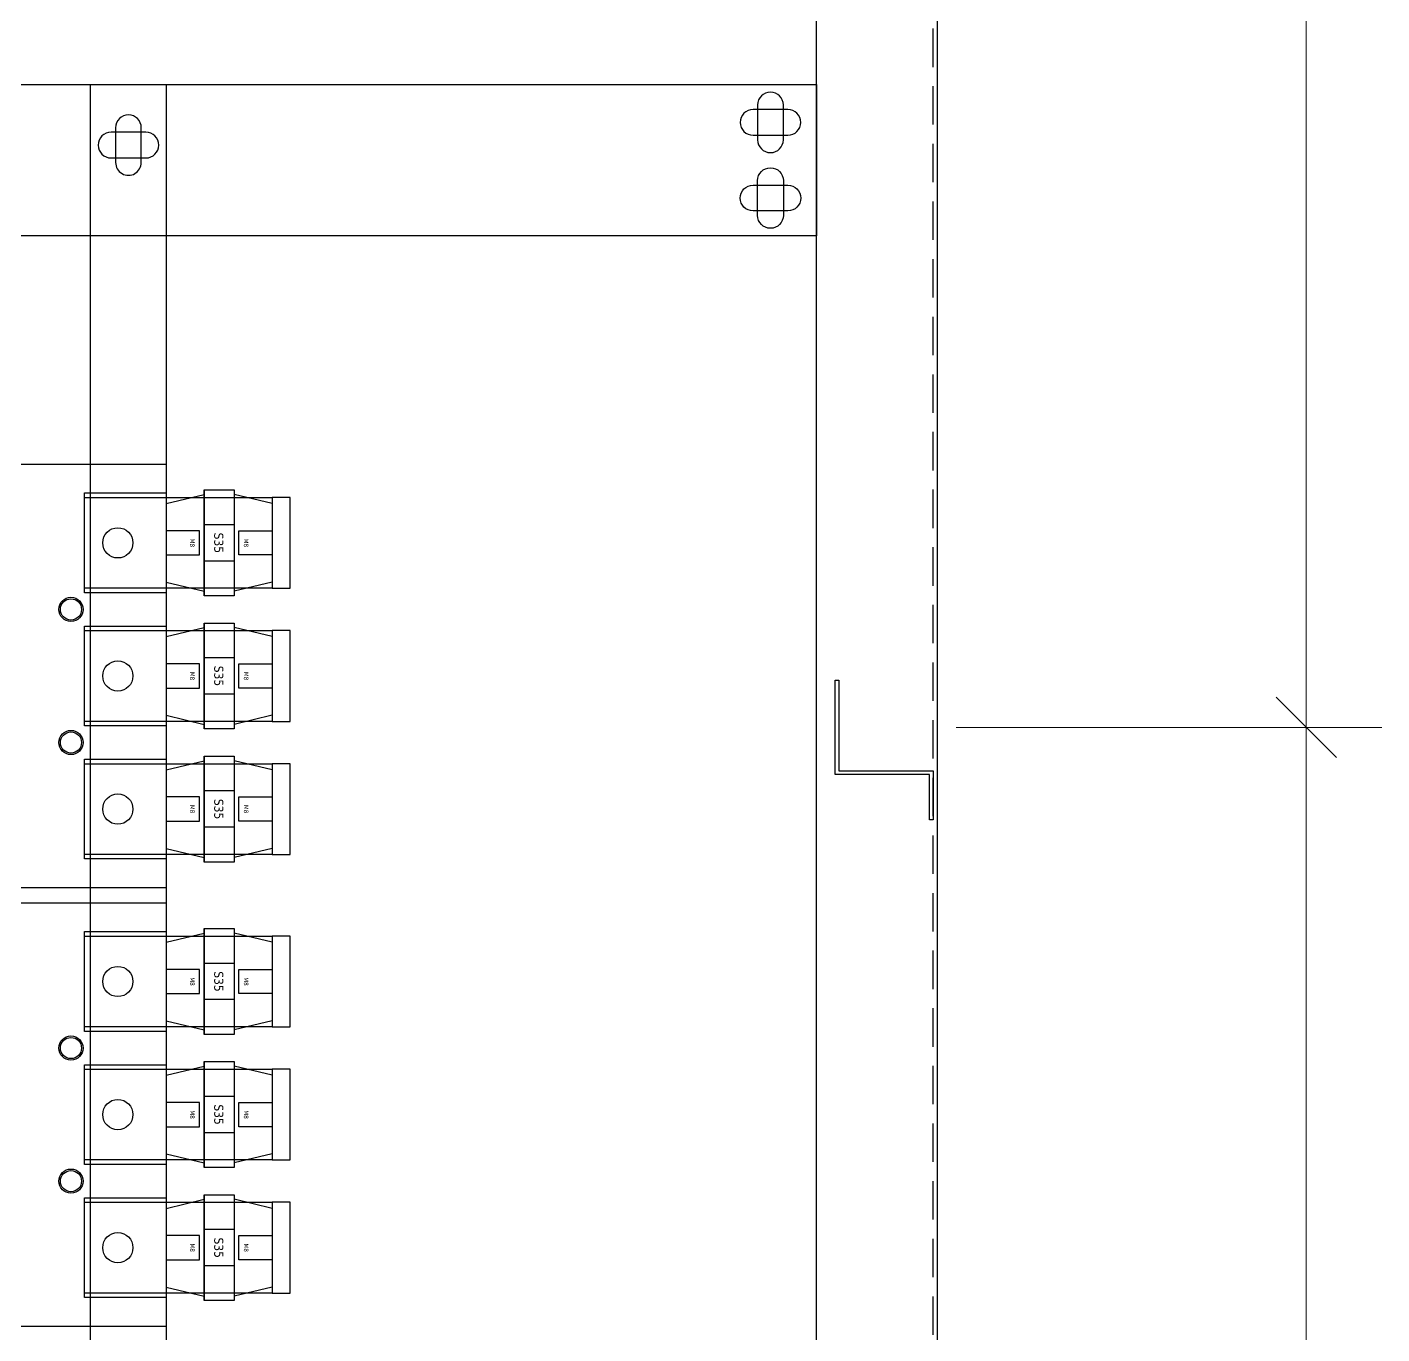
# Model space of a CAD drawing. Header units: millimetres. Extents: x 0 to 5940, y 0 to 4200.
# Drawn here: x 3388.4 to 3836.2, y 2829.2 to 3261.2 of the extents above; entities that cross this region are included whole.
import ezdxf

# ---------------------------------------------------------------- set-up
doc = ezdxf.new("R2010")
doc.units = ezdxf.units.MM
doc.linetypes.add('HIDDENX2', pattern=[19.05, 12.7, -6.35])
doc.layers.add('CNC', color=7, linetype='Continuous')
doc.layers.add('DIM', color=253, linetype='Continuous')
doc.styles.add('Arial', font='arial.ttf')
doc.dimstyles.new('Dim-40', dxfattribs={"dimtxt": 40, "dimasz": 20, "dimexe": 25, "dimexo": 40, "dimgap": 20, "dimtad": 1, "dimdec": 0, "dimtxsty": 'Standard', "dimblk": 'OBLIQUE', "dimcen": 15, "dimclrd": 5, "dimclre": 5, "dimclrt": 3, "dimazin": 3, "dimtfac": 1, "dimtdec": 0, "dimtmove": 0, "dimatfit": 3, "dimldrblk": 'ARCHTICK', "dimlwd": 9, "dimlwe": 9})

# ---------------------------------------------------------------- blocks, each defined once
blk = doc.blocks.new('nxm-400-630-1')
at = {"color": 7}
for p, q in [((29465.06, -129525.93), (29605.06, -129525.93)), ((29510.06, -129600.93), (29560.06, -129600.93)), ((29494.06, -129652.93), (29500.06, -129646.93)), ((29500.06, -129652.93), (29494.06, -129646.93)), ((29465.06, -129675.93), (29605.06, -129675.93))]:
    blk.add_line(p, q, dxfattribs=at)
for points in [[(29465.06, -129472.43), (29605.06, -129472.43), (29605.06, -129729.43), (29465.06, -129729.43)], [(29510.06, -129554.93), (29560.06, -129554.93), (29560.06, -129646.93), (29510.06, -129646.93)], [(29510.06, -129594.43), (29560.06, -129594.43), (29560.06, -129607.43), (29510.06, -129607.43)], [(29494.06, -129652.93), (29500.06, -129652.93), (29500.06, -129646.93), (29494.06, -129646.93)]]:
    blk.add_lwpolyline(points, close=True, dxfattribs=at)
at = {"color": 1}
for points in [[(29474.56, -129472.43), (29507.56, -129472.43), (29507.56, -129499.43), (29474.56, -129499.43)], [(29474.56, -129729.43), (29507.56, -129729.43), (29507.56, -129702.43), (29474.56, -129702.43)]]:
    blk.add_lwpolyline(points, close=True, dxfattribs=at)
at = {"color": 2}
for points in [[(29518.56, -129472.43), (29551.56, -129472.43), (29551.56, -129499.43), (29518.56, -129499.43)], [(29518.56, -129729.43), (29551.56, -129729.43), (29551.56, -129702.43), (29518.56, -129702.43)]]:
    blk.add_lwpolyline(points, close=True, dxfattribs=at)
at = {"color": 5}
for points in [[(29562.56, -129472.43), (29595.56, -129472.43), (29595.56, -129499.43), (29562.56, -129499.43)], [(29562.56, -129729.43), (29595.56, -129729.43), (29595.56, -129702.43), (29562.56, -129702.43)]]:
    blk.add_lwpolyline(points, close=True, dxfattribs=at)
at = {"color": 1}
for centre in [(29491.06, -129488.43), (29491.06, -129713.43)]:
    blk.add_circle(centre, 5, dxfattribs=at)
at = {"color": 2}
for centre in [(29535.06, -129488.43), (29535.06, -129713.43)]:
    blk.add_circle(centre, 5, dxfattribs=at)
at = {"color": 5}
for centre in [(29579.06, -129488.43), (29579.06, -129713.43)]:
    blk.add_circle(centre, 5, dxfattribs=at)
at = {"color": 7}
for centre in [(29513.06, -129503.93), (29557.06, -129503.93), (29513.06, -129697.93), (29557.06, -129697.93)]:
    blk.add_circle(centre, 3.5, dxfattribs=at)
at = {"color": 7, "char_height": 6, "width": 25.6029, "attachment_point": 5, "style": 'Arial'}
for s, insert in [('CHINT', (29482.99, -129535.33)), ('NXM-400S\\PNXM-630S', (29535.06, -129662.43))]:
    blk.add_mtext(s, dxfattribs=dict(at, insert=insert))
blk = doc.blocks.new('su35-1')
at = {"color": 1}
for p, q in [((-13, 35), (-16, 22.5)), ((-13, 35), (13, 35)), ((13, 35), (16, 22.5)), ((-17.5, 12.5), (-17.5, 22.5)), ((-17.5, 22.5), (17.5, 22.5)), ((-16, 22.5), (16, 22.5)), ((-6, 22.5), (-6, 12.5)), ((6, 22.5), (6, 12.5)), ((17.5, 22.5), (17.5, 12.5)), ((-17.5, 12.5), (17.5, 12.5)), ((17.5, 12.5), (-17.5, 12.5)), ((-16, 12.5), (16, 12.5)), ((-13, 0), (-16, 12.5)), ((13, 0), (16, 12.5)), ((-13, 0), (13, 0))]:
    blk.add_line(p, q, dxfattribs=at)
for points in [[(-4, 35), (4, 35), (4, 24), (-4, 24)], [(-4, 0), (4, 0), (4, 11), (-4, 11)]]:
    blk.add_lwpolyline(points, close=True, dxfattribs=at)
at = {"color": 1, "width": 30.0978, "attachment_point": 5}
for s, insert, char_height in [('{\\fTahoma|b0|i0|c0|p34;M8}', (0, 26.4), 1.5), ('{\\fTahoma|b0|i0|c0|p34;S35}', (0, 17.34), 3), ('{\\fTahoma|b0|i0|c0|p34;M8}', (0, 8.6), 1.5)]:
    blk.add_mtext(s, dxfattribs=dict(at, insert=insert, char_height=char_height))
blk = doc.blocks.new('*D20')
at = {"color": 0, "linetype": 'ByBlock', "lineweight": -2}
for p, q in [((3821.24, 3819.72), (3801.24, 3839.72)), ((3801.24, 3039.72), (3821.24, 3019.72))]:
    blk.add_line(p, q, dxfattribs=at)
at = {"layer": 'Defpoints', "color": 0, "transparency": 16777216}
for p in [(3655.46, 3829.72), (3655.46, 3029.72), (3811.24, 3029.72)]:
    blk.add_point(p, dxfattribs=at)
at = {"layer": 'DIM', "color": 5, "lineweight": 9, "transparency": 16777216}
for p, q in [((3695.46, 3829.72), (3836.24, 3829.72)), ((3811.24, 3829.72), (3811.24, 3029.72)), ((3695.46, 3029.72), (3836.24, 3029.72))]:
    blk.add_line(p, q, dxfattribs=at)
at = {"layer": 'DIM', "color": 3, "transparency": 16777216, "insert": (3770.81, 3429.72), "char_height": 40, "attachment_point": 5, "rotation": 90}
blk.add_mtext('800', dxfattribs=at)
blk = doc.blocks.new('_ArchTick')
at = {"color": 0, "const_width": 0.15}
blk.add_lwpolyline([(-0.5, -0.5), (0.5, 0.5)], dxfattribs=at)
blk = doc.blocks.new('_Oblique')
at = {"color": 0, "linetype": 'ByBlock', "lineweight": -2}
blk.add_line((-0.5, -0.5), (0.5, 0.5), dxfattribs=at)
blk = doc.blocks.new('*D21')
at = {"color": 0, "linetype": 'ByBlock', "lineweight": -2}
for p, q in [((3821.24, 3019.72), (3801.24, 3039.72)), ((3801.24, 2239.72), (3821.24, 2219.72))]:
    blk.add_line(p, q, dxfattribs=at)
at = {"layer": 'Defpoints', "color": 0, "transparency": 16777216}
for p in [(3655.46, 3029.72), (3655.46, 2229.72), (3811.24, 2229.72)]:
    blk.add_point(p, dxfattribs=at)
at = {"layer": 'DIM', "color": 5, "lineweight": 9, "transparency": 16777216}
for p, q in [((3695.46, 3029.72), (3836.24, 3029.72)), ((3811.24, 3029.72), (3811.24, 2229.72)), ((3695.46, 2229.72), (3836.24, 2229.72))]:
    blk.add_line(p, q, dxfattribs=at)
at = {"layer": 'DIM', "color": 3, "transparency": 16777216, "insert": (3770.81, 2629.72), "char_height": 40, "attachment_point": 5, "rotation": 90}
blk.add_mtext('800', dxfattribs=at)
blk = doc.blocks.new('ovan8.5x20')
at = {"layer": 'CNC', "color": 2, "lineweight": -3}
for p, q in [((5.75, 4.25), (-5.75, 4.25)), ((-5.75, -4.25), (5.75, -4.25))]:
    blk.add_line(p, q, dxfattribs=at)
for centre, start, end in [((-5.75, 0), 90, 270), ((5.75, 0), 270, 90)]:
    blk.add_arc(centre, 4.25, start, end, dxfattribs=at)

msp = doc.modelspace()

# ---------------------------------------------------------------- linework, layer by layer
at = {"color": 7}
msp.add_lwpolyline([(3689.36, 3879.72), (2689.36, 3879.72), (2689.36, 2179.72), (3689.36, 2179.72)], close=True, dxfattribs=at)
at = {"color": 7, "linetype": 'HIDDENX2'}
msp.add_lwpolyline([(3687.86, 3878.22), (2690.86, 3878.22), (2690.86, 2181.22), (3687.86, 2181.22)], close=True, dxfattribs=at)
at = {"color": 4}
msp.add_lwpolyline([(3649.36, 3839.72), (2729.36, 3839.72), (2729.36, 2219.72), (3649.36, 2219.72)], close=True, dxfattribs=at)
at = {"color": 8}
for points in [[(2729.36, 3242.22), (3649.36, 3242.22), (3649.36, 3192.22), (2729.36, 3192.22)], [(3409.36, 3242.22), (3434.36, 3242.22), (3434.36, 2417.22), (3409.36, 2417.22)], [(3656.66, 3045.32), (3656.66, 3015.32), (3687.86, 3015.32), (3687.86, 2999.12), (3686.66, 2999.12), (3686.66, 3014.12), (3655.46, 3014.12), (3655.46, 3045.32)]]:
    msp.add_lwpolyline(points, close=True, dxfattribs=at)
at = {"color": 1}
for points in [[(3469.36, 3105.72), (3469.36, 3075.72), (3407.36, 3075.72), (3407.36, 3105.72)], [(3469.36, 3075.72), (3475.36, 3075.72), (3475.36, 3105.72), (3469.36, 3105.72)], [(3469.36, 2960.72), (3469.36, 2930.72), (3407.36, 2930.72), (3407.36, 2960.72)], [(3469.36, 2930.72), (3475.36, 2930.72), (3475.36, 2960.72), (3469.36, 2960.72)]]:
    msp.add_lwpolyline(points, close=True, dxfattribs=at)
at = {"color": 2}
for points in [[(3469.36, 3061.72), (3469.36, 3031.72), (3407.36, 3031.72), (3407.36, 3061.72)], [(3469.36, 3031.72), (3475.36, 3031.72), (3475.36, 3061.72), (3469.36, 3061.72)], [(3469.36, 2916.72), (3469.36, 2886.72), (3407.36, 2886.72), (3407.36, 2916.72)], [(3469.36, 2886.72), (3475.36, 2886.72), (3475.36, 2916.72), (3469.36, 2916.72)]]:
    msp.add_lwpolyline(points, close=True, dxfattribs=at)
at = {"color": 5}
for points in [[(3469.36, 3017.72), (3469.36, 2987.72), (3407.36, 2987.72), (3407.36, 3017.72)], [(3469.36, 2987.72), (3475.36, 2987.72), (3475.36, 3017.72), (3469.36, 3017.72)], [(3469.36, 2872.72), (3469.36, 2842.72), (3407.36, 2842.72), (3407.36, 2872.72)], [(3469.36, 2842.72), (3475.36, 2842.72), (3475.36, 2872.72), (3469.36, 2872.72)]]:
    msp.add_lwpolyline(points, close=True, dxfattribs=at)
at = {"color": 2}
for centre in [(3402.86, 3068.72), (3402.86, 3024.72), (3402.86, 2923.72), (3402.86, 2879.72)]:
    msp.add_circle(centre, 4, dxfattribs=at)

# ---------------------------------------------------------------- block references
at = {"color": 7, "rotation": 270}
for p in [(132906.78, 32581.78), (132906.78, 32436.78)]:
    msp.add_blockref('nxm-400-630-1', p, dxfattribs=at)
at = {"color": 2, "rotation": 270}
for p in [(3434.36, 3090.72), (3434.36, 3046.72), (3434.36, 3002.72), (3434.36, 2945.72), (3434.36, 2901.72), (3434.36, 2857.72)]:
    msp.add_blockref('su35-1', p, dxfattribs=at)
at = {"layer": 'CNC', "lineweight": -3}
for p, rotation in [((3634.11, 3229.72), 90), ((3634.11, 3229.72), 180), ((3421.86, 3222.22), 270)]:
    msp.add_blockref('ovan8.5x20', p, dxfattribs=dict(at, rotation=rotation))
msp.add_blockref('ovan8.5x20', (3421.86, 3222.22), dxfattribs=at)
at = {"layer": 'CNC', "lineweight": -3, "xscale": -1, "rotation": 90}
msp.add_blockref('ovan8.5x20', (3634.11, 3204.72), dxfattribs=at)
at = {"layer": 'CNC', "lineweight": -3, "xscale": -1}
msp.add_blockref('ovan8.5x20', (3634.11, 3204.72), dxfattribs=at)

# ---------------------------------------------------------------- dimensions: what is measured, and where the dimension line sits
at = {"layer": 'DIM', "color": 2}
for base, p1, p2, picture, middle in [((3811.24, 3029.72), (3655.46, 3829.72), (3655.46, 3029.72), '*D20', (3770.81, 3429.72)), ((3811.24, 2229.72), (3655.46, 3029.72), (3655.46, 2229.72), '*D21', (3770.81, 2629.72))]:
    dim = msp.add_linear_dim(base=base, p1=p1, p2=p2, angle=90, dimstyle='Dim-40', dxfattribs=at)
    dim.commit()
    dim.dimension.update_dxf_attribs({"geometry": picture, "text_midpoint": middle})

doc.saveas('drawing.dxf')
